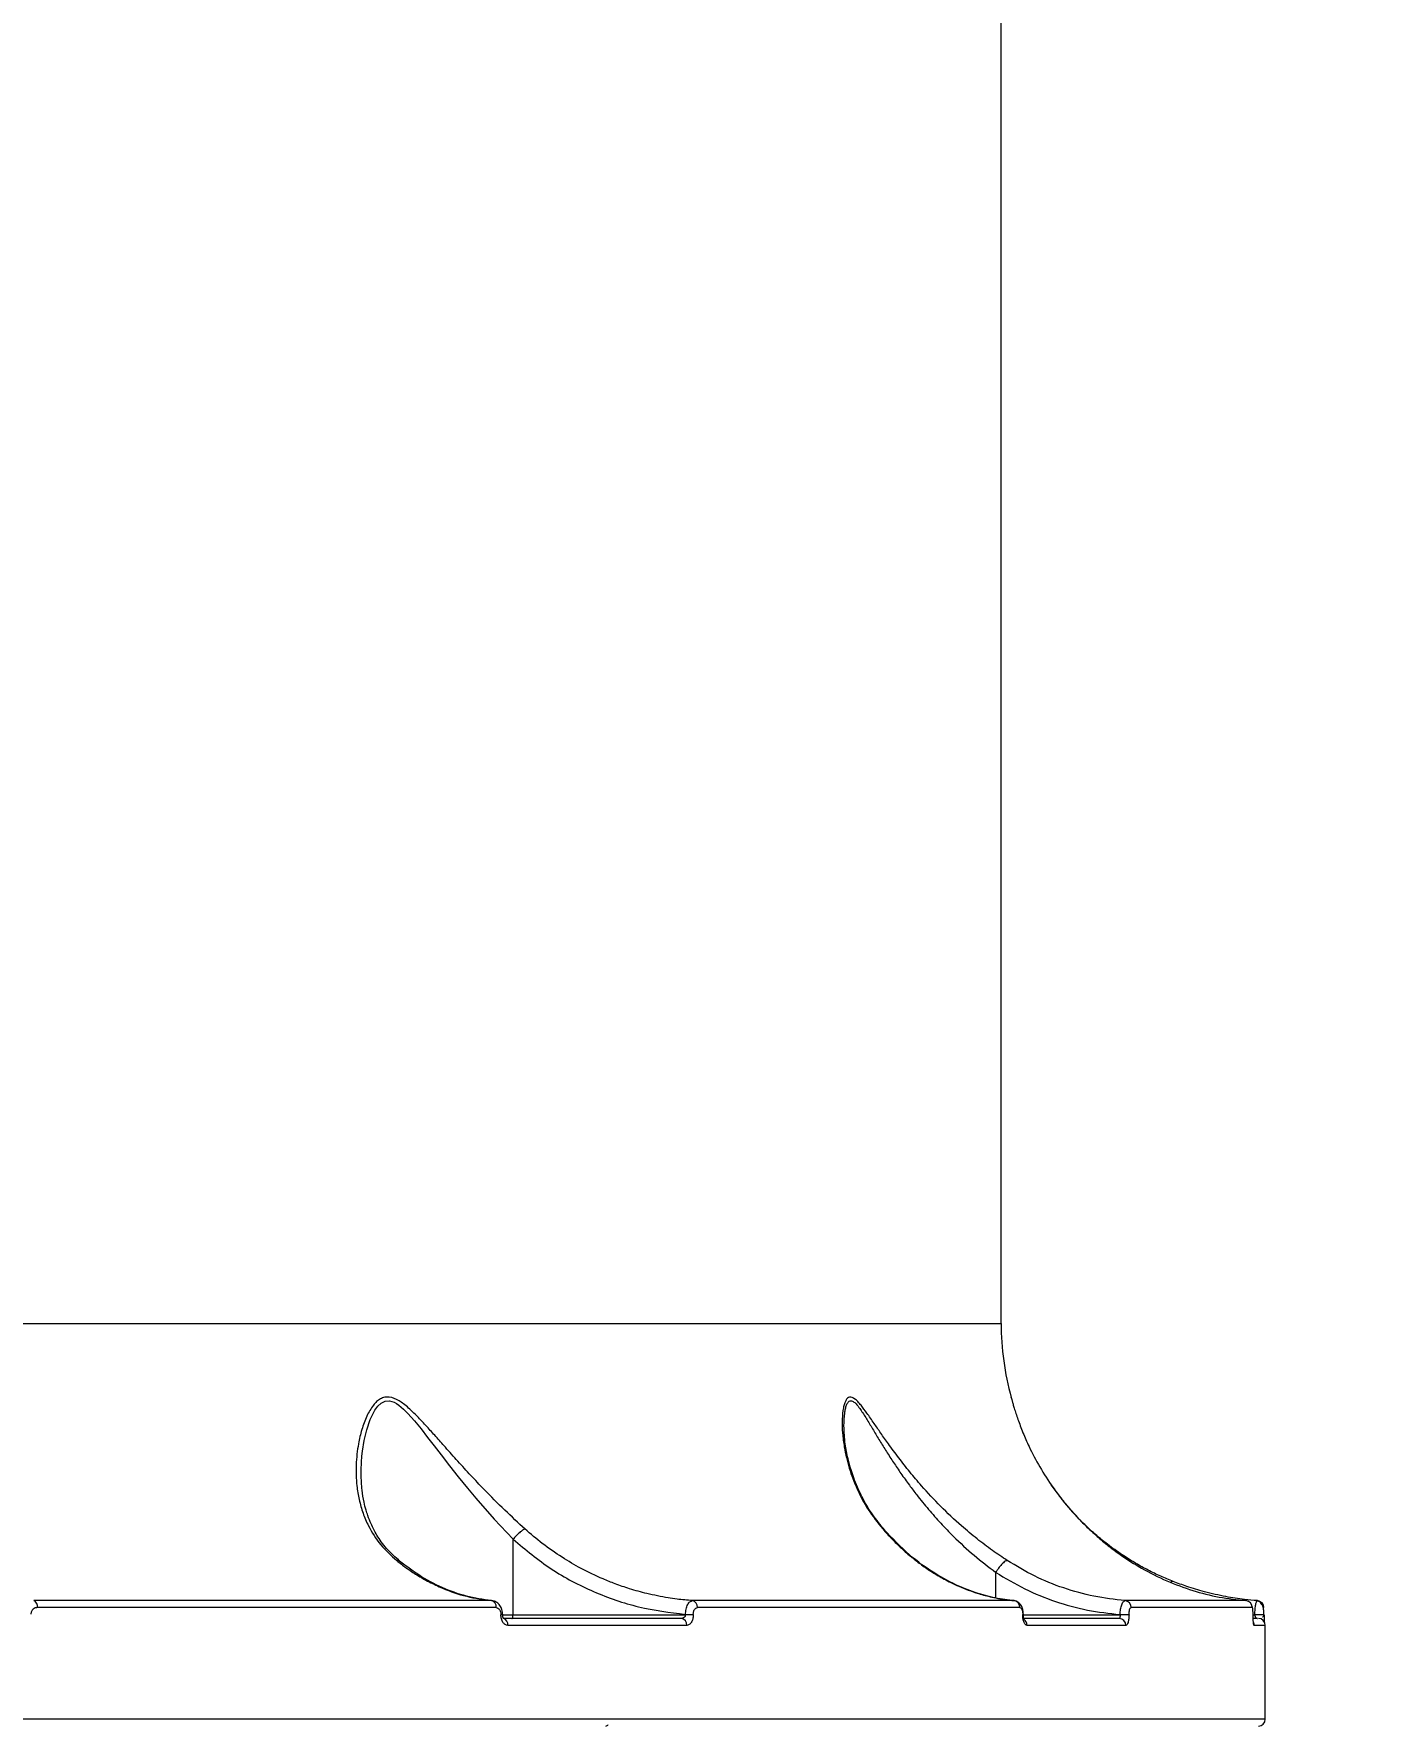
# Model space of a CAD drawing. Header units: millimetres. Extents: x -8045 to 6871, y -5915 to 5473.
# Drawn here: x -1684 to -1489.3, y -915.2 to -671.7 of the extents above; entities that cross this region are included whole.
import ezdxf

# ---------------------------------------------------------------- set-up
doc = ezdxf.new("R2010")
doc.units = ezdxf.units.MM
for name, color, linetype in [('DIKOM_ОБЪЕКТ', 7, 'Continuous'), ('DIKOM_РАЗМЕР_ЗОНА', 7, 'Continuous'), ('DIKOM_РАЗМЕР_ОБЪЕКТА', 7, 'Continuous')]:
    doc.layers.add(name, color=color, linetype=linetype)
doc.styles.add('style1', font='arial.ttf', dxfattribs={"width": 0.8})
doc.dimstyles.new('1-50', dxfattribs={"dimtxt": 300, "dimasz": 200, "dimexe": 100, "dimexo": 0, "dimgap": 100, "dimtad": 1, "dimtxsty": 'style1', "dimcen": 200, "dimclrd": 7, "dimclre": 7, "dimclrt": 7, "dimadec": 1, "dimazin": 2, "dimtfac": 1, "dimtmove": 0, "dimatfit": 2, "dimfxl": 0, "dimlwd": 25, "dimlwe": 18, "dimarcsym": 0})

# ---------------------------------------------------------------- blocks, each defined once
blk = doc.blocks.new('*D9')
at = {"layer": 'Defpoints', "color": 0, "linetype": 'Continuous', "transparency": 16777216}
for p in [(5663.54, -234.65), (-5019.6, -1388.73), (5663.54, -4701.47)]:
    blk.add_point(p, dxfattribs=at)
at = {"layer": 'DIKOM_РАЗМЕР_ОБЪЕКТА', "color": 7, "linetype": 'Continuous', "lineweight": 18, "transparency": 16777216}
for p, q in [((5663.54, -234.65), (5663.54, -4801.47)), ((-5019.6, -1388.73), (-5019.6, -4801.47))]:
    blk.add_line(p, q, dxfattribs=at)
at = {"layer": 'DIKOM_РАЗМЕР_ОБЪЕКТА', "color": 7, "linetype": 'Continuous', "lineweight": 25, "transparency": 16777216}
blk.add_line((-4819.6, -4701.47), (5463.54, -4701.47), dxfattribs=at)
at = {"layer": 'DIKOM_РАЗМЕР_ОБЪЕКТА', "color": 7, "linetype": 'Continuous', "transparency": 16777216}
for points in [[(-4819.6, -4668.14), (-4819.6, -4734.8), (-5019.6, -4701.47)], [(5463.54, -4668.14), (5463.54, -4734.8), (5663.54, -4701.47)]]:
    blk.add_solid(points, dxfattribs=at)
at = {"layer": 'DIKOM_РАЗМЕР_ОБЪЕКТА', "color": 7, "linetype": 'Continuous', "lineweight": 15, "transparency": 16777216, "insert": (-74.37, -4448.3), "char_height": 300, "attachment_point": 5, "style": 'style1'}
blk.add_mtext('10700', dxfattribs=at)
blk = doc.blocks.new('*D10')
at = {"layer": 'Defpoints', "color": 0, "linetype": 'Continuous', "transparency": 16777216}
for p in [(-1653.81, 3474.95), (-5616.46, -3083.4), (491.01, -3083.4)]:
    blk.add_point(p, dxfattribs=at)
at = {"layer": 'DIKOM_РАЗМЕР_ОБЪЕКТА', "color": 7, "linetype": 'Continuous', "lineweight": 18, "transparency": 16777216}
for p, q in [((-1653.81, 3474.95), (-5716.46, 3474.95)), ((491.01, -3083.4), (-5716.46, -3083.4))]:
    blk.add_line(p, q, dxfattribs=at)
at = {"layer": 'DIKOM_РАЗМЕР_ОБЪЕКТА', "color": 7, "linetype": 'Continuous', "lineweight": 25, "transparency": 16777216}
blk.add_line((-5616.46, 3274.95), (-5616.46, -2883.4), dxfattribs=at)
at = {"layer": 'DIKOM_РАЗМЕР_ОБЪЕКТА', "color": 7, "linetype": 'Continuous', "transparency": 16777216}
for points in [[(-5649.79, 3274.95), (-5583.12, 3274.95), (-5616.46, 3474.95)], [(-5649.79, -2883.4), (-5583.12, -2883.4), (-5616.46, -3083.4)]]:
    blk.add_solid(points, dxfattribs=at)
at = {"layer": 'DIKOM_РАЗМЕР_ОБЪЕКТА', "color": 7, "linetype": 'Continuous', "lineweight": 15, "transparency": 16777216, "insert": (-5869.63, -1326.86), "char_height": 300, "attachment_point": 5, "rotation": 90, "style": 'style1'}
blk.add_mtext('6550', dxfattribs=at)
blk = doc.blocks.new('*D11')
at = {"layer": 'Defpoints', "color": 0, "transparency": 16777216}
for p in [(6870.85, -184.65), (-7019.6, -1388.73), (-7019.6, -5814.65)]:
    blk.add_point(p, dxfattribs=at)
at = {"layer": 'DIKOM_РАЗМЕР_ЗОНА', "color": 7, "lineweight": 18, "transparency": 16777216}
for p, q in [((6870.85, -184.65), (6870.85, -5914.65)), ((-7019.6, -1388.73), (-7019.6, -5914.65))]:
    blk.add_line(p, q, dxfattribs=at)
at = {"layer": 'DIKOM_РАЗМЕР_ЗОНА', "color": 7, "lineweight": 25, "transparency": 16777216}
blk.add_line((6670.85, -5814.65), (-6819.6, -5814.65), dxfattribs=at)
at = {"layer": 'DIKOM_РАЗМЕР_ЗОНА', "color": 7, "transparency": 16777216}
for points in [[(-6819.6, -5781.31), (-6819.6, -5847.98), (-7019.6, -5814.65)], [(6670.85, -5781.31), (6670.85, -5847.98), (6870.85, -5814.65)]]:
    blk.add_solid(points, dxfattribs=at)
at = {"layer": 'DIKOM_РАЗМЕР_ЗОНА', "color": 7, "transparency": 16777216, "insert": (-74.37, -5561.37), "char_height": 300, "attachment_point": 5, "style": 'style1'}
blk.add_mtext('13900', dxfattribs=at)
blk = doc.blocks.new('*D12')
at = {"layer": 'Defpoints', "color": 0, "transparency": 16777216}
for p in [(-2189.61, 5472.65), (-7595.21, -5084.97), (-495.58, -5084.97)]:
    blk.add_point(p, dxfattribs=at)
at = {"layer": 'DIKOM_РАЗМЕР_ЗОНА', "color": 7, "lineweight": 18, "transparency": 16777216}
for p, q in [((-2189.61, 5472.65), (-7695.21, 5472.65)), ((-495.58, -5084.97), (-7695.21, -5084.97))]:
    blk.add_line(p, q, dxfattribs=at)
at = {"layer": 'DIKOM_РАЗМЕР_ЗОНА', "color": 7, "lineweight": 25, "transparency": 16777216}
blk.add_line((-7595.21, 5272.65), (-7595.21, -4884.97), dxfattribs=at)
at = {"layer": 'DIKOM_РАЗМЕР_ЗОНА', "color": 7, "transparency": 16777216}
for points in [[(-7628.55, 5272.65), (-7561.88, 5272.65), (-7595.21, 5472.65)], [(-7628.55, -4884.97), (-7561.88, -4884.97), (-7595.21, -5084.97)]]:
    blk.add_solid(points, dxfattribs=at)
at = {"layer": 'DIKOM_РАЗМЕР_ЗОНА', "color": 7, "transparency": 16777216, "insert": (-7848.38, -1452.59), "char_height": 300, "attachment_point": 5, "rotation": 90, "style": 'style1'}
blk.add_mtext('10550', dxfattribs=at)

msp = doc.modelspace()

# ---------------------------------------------------------------- linework, layer by layer
at = {"layer": 'DIKOM_ОБЪЕКТ', "color": 7, "linetype": 'Continuous', "lineweight": 15}
for p, q in [((-1544.813, -857.207), (-1544.813, -487.107)), ((-1864.965, -857.207), (-1544.813, -857.207)), ((-1535.818, -882.834), (-1537.613, -880.413)), ((-1615.042, -888.267), (-1615.043, -888.27)), ((-1615.043, -899.157), (-1615.043, -888.27)), ((-1561.583, -886.961), (-1561.845, -886.789)), ((-1545.582, -893.036), (-1545.583, -893.043)), ((-1545.583, -896.696), (-1545.583, -893.043)), ((-1618.146, -897.1), (-1683.977, -897.1)), ((-1617.463, -898.097), (-1683.44, -898.097)), ((-1618.146, -897.1), (-1617.84, -897.192)), ((-1542.963, -897.1), (-1589.248, -897.1)), ((-1542.114, -898.097), (-1588.501, -898.097)), ((-1542.585, -897.158), (-1542.931, -897.112)), ((-1509.608, -897.1), (-1527, -897.1)), ((-1508.685, -898.097), (-1526.115, -898.097)), ((-1616.784, -899.102), (-1616.784, -899.157)), ((-1616.784, -899.102), (-1616.522, -899.102)), ((-1616.522, -899.157), (-1616.784, -899.157)), ((-1616.522, -899.157), (-1616.522, -899.102)), ((-1616.522, -899.157), (-1615.043, -899.157)), ((-1590.051, -900.657), (-1615.771, -900.657)), ((-1615.043, -899.157), (-1590.242, -899.157)), ((-1590.242, -899.078), (-1590.242, -899.157)), ((-1590.242, -899.078), (-1589.111, -899.078)), ((-1589.111, -899.157), (-1590.242, -899.157)), ((-1589.111, -899.078), (-1589.111, -899.157)), ((-1541.703, -899.157), (-1541.703, -899.078)), ((-1541.703, -899.078), (-1541.62, -899.078)), ((-1541.703, -899.157), (-1541.619, -899.157)), ((-1541.619, -899.157), (-1541.619, -899.078)), ((-1541.619, -899.157), (-1527.702, -899.157)), ((-1526.875, -900.657), (-1541.076, -900.657)), ((-1527.702, -899.102), (-1527.702, -899.157)), ((-1527.702, -899.102), (-1526.418, -899.102)), ((-1526.418, -899.157), (-1527.702, -899.157)), ((-1526.418, -899.157), (-1526.418, -899.102)), ((-1508.573, -899.054), (-1508.576, -898.978)), ((-1508.575, -899.157), (-1508.575, -899.054)), ((-1508.575, -899.054), (-1508.571, -899.054)), ((-1508.575, -899.157), (-1508.571, -899.157)), ((-1508.571, -899.157), (-1508.571, -899.054)), ((-1508.571, -899.157), (-1508.316, -899.157)), ((-1508.55, -899.091), (-1508.316, -899.124)), ((-1506.813, -900.657), (-1508.409, -900.657)), ((-1508.316, -899.124), (-1508.316, -899.157)), ((-1506.981, -899.124), (-1508.316, -899.124)), ((-1506.981, -899.157), (-1508.316, -899.157)), ((-1506.981, -899.157), (-1506.981, -899.124)), ((-1506.813, -914.157), (-1506.813, -900.657)), ((-1506.813, -914.157), (-1925.811, -914.157))]:
    msp.add_line(p, q, dxfattribs=at)
at = {"layer": 'DIKOM_ОБЪЕКТ', "color": 7, "linetype": 'Continuous', "lineweight": 15, "flags": 128}
msp.add_lwpolyline([(-1636.893, -878.94), (-1636.895, -878.739), (-1636.895, -878.726), (-1636.894, -878.618), (-1636.889, -878.317), (-1636.84, -877.174), (-1636.768, -876.312), (-1636.688, -875.611), (-1636.438, -874.058), (-1636.076, -872.527), (-1635.585, -871.054), (-1634.926, -869.711), (-1634.483, -869.103), (-1634.025, -868.674), (-1633.434, -868.385), (-1632.806, -868.348), (-1632.162, -868.548), (-1631.818, -868.736), (-1631.457, -868.981), (-1630.81, -869.526), (-1630.182, -870.153), (-1629.226, -871.234), (-1628.279, -872.395), (-1627.328, -873.609), (-1626.389, -874.829), (-1625.396, -876.122), (-1624.176, -877.695), (-1622.939, -879.264), (-1621.593, -880.925), (-1620.404, -882.353), (-1617.773, -885.362), (-1615.042, -888.267), (-1615.042, -888.267)], dxfattribs=at)
at = {"layer": 'DIKOM_ОБЪЕКТ', "color": 7, "linetype": 'Continuous', "lineweight": 15}
for centre, radius, start, end in [((-1504.813, -857.207), 40, 180, 195.46711), ((-1684.356, -897.947), 0.928, 350.7006, 65.90337), ((-1618.382, -897.994), 0.925, 353.59038, 75.18798), ((-1589.435, -898.018), 0.937, 355.15893, 78.47999), ((-1543.081, -898.061), 0.968, 357.84955, 82.96217), ((-1527.097, -898.077), 0.982, 358.81573, 84.30623), ((-1509.684, -898.095), 0.998, 359.88159, 85.66677), ((-1508.014, -898.097), 1, 359.98627, 85.79045), ((-1616.712, -900.559), 0.945, 354.00372, 69.44185), ((-1590.964, -900.568), 0.917, 354.41655, 83.02957), ((-1542.088, -900.639), 1.012, 358.98704, 58.25621), ((-1527.851, -900.634), 0.977, 358.63249, 88.56564), ((-1509.413, -900.657), 1.003, 359.99522, 26.25239), ((-1507.813, -900.657), 1, 0, 90), ((-1601.746, -914.736), 0.425, 277.82157, 336.79375), ((-1507.813, -914.157), 1, 270, 0)]:
    msp.add_arc(centre, radius, start, end, dxfattribs=at)
for points, knots in [([(-1613.324, -886.789), (-1614.292, -885.897), (-1616.287, -884.057), (-1618.886, -881.439), (-1621.125, -879.074), (-1622.972, -877.054), (-1624.643, -875.181), (-1626.115, -873.517), (-1627.462, -872.015), (-1628.76, -870.619), (-1629.881, -869.527), (-1630.757, -868.8), (-1631.68, -868.158), (-1632.624, -867.77), (-1633.518, -867.811), (-1634.129, -868.047), (-1634.669, -868.448), (-1635.374, -869.221), (-1636.138, -870.562), (-1636.832, -872.469), (-1637.384, -874.823), (-1637.679, -877.543), (-1637.591, -880.242), (-1637.209, -882.563), (-1636.659, -884.5), (-1635.718, -886.704), (-1634.252, -889.071), (-1632.584, -890.595), (-1631.777, -891.333)], [0, 0, 0, 0, 0.0604719, 0.1246569, 0.1657795, 0.2076503, 0.2490778, 0.2812387, 0.3113051, 0.3448545, 0.3738886, 0.3903478, 0.4052865, 0.4367071, 0.4521774, 0.4682159, 0.4839572, 0.4996499, 0.5393266, 0.5823075, 0.6251122, 0.6871941, 0.7495463, 0.79166, 0.8334009, 0.874471, 0.9392764, 1, 1, 1, 1]), ([(-1543.932, -891.333), (-1544.649, -890.854), (-1546.112, -889.879), (-1548.323, -888.2), (-1550.843, -886.096), (-1553.55, -883.544), (-1555.998, -880.918), (-1557.978, -878.575), (-1559.568, -876.55), (-1560.947, -874.675), (-1562.111, -873.019), (-1563.138, -871.525), (-1564.08, -870.159), (-1564.854, -869.115), (-1565.425, -868.458), (-1566, -867.923), (-1566.525, -867.718), (-1566.939, -867.952), (-1567.183, -868.296), (-1567.374, -868.775), (-1567.585, -869.625), (-1567.719, -871.028), (-1567.668, -872.961), (-1567.374, -875.322), (-1566.738, -878.038), (-1565.598, -881.055), (-1564.041, -884.017), (-1562.577, -885.865), (-1561.845, -886.789)], [0, 0, 0, 0, 0.0400531, 0.0817017, 0.1253599, 0.1880313, 0.2501085, 0.2913224, 0.3332912, 0.3746818, 0.4071107, 0.4370814, 0.4709432, 0.4998269, 0.5163431, 0.531353, 0.5627203, 0.5779167, 0.5941648, 0.6090072, 0.625353, 0.6651571, 0.7080095, 0.7505741, 0.8125545, 0.8748077, 0.9374355, 1, 1, 1, 1]), ([(-1567.436, -871.952), (-1567.419, -871.315), (-1567.396, -870.436), (-1567.225, -869.471), (-1567.065, -868.918), (-1566.841, -868.504), (-1566.544, -868.299), (-1566.25, -868.348), (-1565.988, -868.51), (-1565.723, -868.74), (-1565.373, -869.144), (-1564.81, -869.926), (-1564.087, -871.083), (-1563.205, -872.558), (-1562.286, -874.086), (-1561.322, -875.646), (-1560.309, -877.218), (-1559.216, -878.833), (-1558.098, -880.391), (-1556.783, -882.126), (-1555.291, -883.962), (-1553.529, -885.956), (-1551.371, -888.187), (-1548.734, -890.637), (-1546.635, -892.234), (-1545.582, -893.036)], [0, 0, 0, 0, 0.061731, 0.0851469, 0.1085146, 0.1333598, 0.1559241, 0.1788304, 0.1907619, 0.2032169, 0.2253039, 0.2504377, 0.2976357, 0.3444553, 0.3912114, 0.4380796, 0.4850843, 0.5318635, 0.5823488, 0.6249507, 0.6887416, 0.7507221, 0.8121851, 0.9056834, 1, 1, 1, 1]), ([(-1543.365, -867.876), (-1543.371, -867.852), (-1543.39, -867.78), (-1543.331, -868.007), (-1543.241, -868.34), (-1543.105, -868.823), (-1542.858, -869.659), (-1542.413, -871.03), (-1541.703, -872.915), (-1540.688, -875.219), (-1539.319, -877.878), (-1538.011, -879.834), (-1537.355, -880.815)], [0, 0, 0, 0, 0.024319, 0.0717919, 0.1227199, 0.1690785, 0.2200103, 0.3444468, 0.4781329, 0.6111271, 0.8050616, 1, 1, 1, 1]), ([(-1561.556, -886.954), (-1562.161, -886.225), (-1563.331, -884.814), (-1564.569, -882.72), (-1565.438, -880.93), (-1566.012, -879.484), (-1566.471, -878.115), (-1566.904, -876.519), (-1567.324, -874.398), (-1567.396, -872.834), (-1567.436, -871.965)], [0, 0, 0, 0, 0.1570194, 0.3036593, 0.4217175, 0.5095967, 0.5833597, 0.6881646, 0.8269309, 1, 1, 1, 1]), ([(-1631.269, -891.464), (-1631.964, -890.853), (-1633.293, -889.683), (-1634.58, -887.823), (-1635.415, -886.221), (-1635.894, -884.999), (-1636.227, -883.952), (-1636.528, -882.751), (-1636.824, -881.039), (-1636.869, -879.655), (-1636.895, -878.87)], [0, 0, 0, 0, 0.1801969, 0.3448234, 0.4730341, 0.5651389, 0.6261458, 0.711181, 0.8362608, 1, 1, 1, 1]), ([(-1537.355, -880.815), (-1536.932, -881.393), (-1536.066, -882.578), (-1534.643, -884.269), (-1533.088, -885.935), (-1531.472, -887.476), (-1529.803, -888.899), (-1528.149, -890.163), (-1526.414, -891.349), (-1524.058, -892.779), (-1521.002, -894.308), (-1517.264, -895.688), (-1513.46, -896.668), (-1510.893, -896.956), (-1509.608, -897.1)], [0, 0, 0, 0, 0.0582644, 0.1194051, 0.1834727, 0.2505195, 0.3109852, 0.374711, 0.4347237, 0.4995497, 0.625107, 0.7503633, 0.8750547, 1, 1, 1, 1]), ([(-1520.058, -894.342), (-1520.656, -894.097), (-1521.86, -893.603), (-1523.663, -892.727), (-1525.44, -891.754), (-1527.317, -890.591), (-1529.299, -889.192), (-1531.342, -887.525), (-1533.543, -885.478), (-1534.886, -883.92), (-1535.666, -883.016)], [0, 0, 0, 0, 0.1007416, 0.2029746, 0.302142, 0.403793, 0.5324036, 0.6661887, 0.8062575, 1, 1, 1, 1]), ([(-1615.043, -888.27), (-1613.249, -889.757), (-1609.66, -892.733), (-1603.51, -895.932), (-1597.012, -898.215), (-1592.499, -898.79), (-1590.242, -899.078)], [0, 0, 0, 0, 0.2502243, 0.5007438, 0.7502448, 1, 1, 1, 1]), ([(-1613.324, -886.789), (-1613.434, -886.84), (-1613.66, -886.945), (-1614.119, -887.301), (-1614.606, -887.759), (-1614.899, -888.101), (-1615.042, -888.267)], [0, 0, 0, 0, 0.2426395, 0.4999446, 0.7572682, 1, 1, 1, 1]), ([(-1589.248, -897.1), (-1589.98, -897.035), (-1591.145, -896.931), (-1593.325, -896.61), (-1595.609, -896.15), (-1598.15, -895.445), (-1600.253, -894.725), (-1602.602, -893.786), (-1605.17, -892.557), (-1608.088, -890.845), (-1610.799, -888.964), (-1612.502, -887.497), (-1613.324, -886.789)], [0, 0, 0, 0, 0.083418, 0.1326337, 0.2497661, 0.3471572, 0.4307765, 0.5006431, 0.6321777, 0.7504942, 0.8794946, 1, 1, 1, 1]), ([(-1561.845, -886.789), (-1561.423, -887.261), (-1560.557, -888.229), (-1559.156, -889.59), (-1557.716, -890.841), (-1556.228, -891.985), (-1554.683, -893.034), (-1553.266, -893.867), (-1551.984, -894.531), (-1550.836, -895.065), (-1549.52, -895.6), (-1547.949, -896.138), (-1546.429, -896.545), (-1545.141, -896.805), (-1544.073, -896.98), (-1543.386, -897.054), (-1542.963, -897.1)], [0, 0, 0, 0, 0.0796017, 0.1629933, 0.2501929, 0.3277311, 0.4111778, 0.5005421, 0.5514367, 0.6100236, 0.6763101, 0.7503081, 0.8443803, 0.9003151, 0.9386333, 1, 1, 1, 1]), ([(-1543.587, -897.026), (-1544.05, -896.971), (-1545.449, -896.808), (-1547.899, -896.182), (-1551.055, -895.026), (-1554.503, -893.178), (-1558.179, -890.542), (-1560.469, -888.121), (-1561.673, -886.849)], [0, 0, 0, 0, 0.0700257, 0.2117033, 0.3753018, 0.5623302, 0.7699706, 1, 1, 1, 1]), ([(-1631.777, -891.333), (-1631.325, -891.684), (-1630.376, -892.422), (-1628.825, -893.448), (-1627.085, -894.443), (-1624.715, -895.554), (-1621.724, -896.593), (-1619.339, -896.931), (-1618.146, -897.1)], [0, 0, 0, 0, 0.1088694, 0.2288991, 0.3600869, 0.5024299, 0.7512131, 1, 1, 1, 1]), ([(-1631.31, -891.483), (-1631.361, -891.443), (-1631.486, -891.347), (-1631.669, -891.338), (-1631.777, -891.333)], [0, 0, 0, 0, 0.4059256, 1, 1, 1, 1]), ([(-1617.715, -897.158), (-1618.915, -896.999), (-1621.31, -896.683), (-1624.82, -895.472), (-1628.218, -893.781), (-1630.325, -892.2), (-1631.375, -891.413)], [0, 0, 0, 0, 0.2497506, 0.4988059, 0.7501521, 1, 1, 1, 1]), ([(-1545.583, -893.043), (-1544.208, -893.866), (-1541.462, -895.509), (-1537.022, -897.287), (-1532.429, -898.575), (-1529.277, -898.926), (-1527.702, -899.102)], [0, 0, 0, 0, 0.2498646, 0.498725, 0.7494327, 1, 1, 1, 1]), ([(-1543.932, -891.333), (-1543.992, -891.341), (-1544.111, -891.357), (-1544.354, -891.513), (-1544.615, -891.742), (-1544.936, -892.089), (-1545.276, -892.532), (-1545.491, -892.887), (-1545.582, -893.036)], [0, 0, 0, 0, 0.1589, 0.3167229, 0.4673487, 0.6058506, 0.8350488, 1, 1, 1, 1]), ([(-1527, -897.1), (-1528.494, -896.93), (-1531.481, -896.588), (-1535.843, -895.356), (-1540.044, -893.664), (-1542.642, -892.107), (-1543.932, -891.333)], [0, 0, 0, 0, 0.250862, 0.501719, 0.7524379, 1, 1, 1, 1]), ([(-1520.058, -894.342), (-1520.098, -894.333), (-1520.18, -894.314), (-1520.304, -894.356), (-1520.388, -894.428), (-1520.412, -894.448)], [0, 0, 0, 0, 0.4012685, 0.8311519, 1, 1, 1, 1]), ([(-1507.941, -897.1), (-1508.562, -897.047), (-1510.077, -896.916), (-1512.633, -896.521), (-1515.406, -895.895), (-1517.935, -895.141), (-1519.41, -894.586), (-1520.058, -894.342)], [0, 0, 0, 0, 0.1503551, 0.3668251, 0.6226252, 0.8340798, 1, 1, 1, 1]), ([(-1683.44, -898.097), (-1683.555, -898.108), (-1683.783, -898.13), (-1684.048, -898.289), (-1684.222, -898.474), (-1684.324, -898.647), (-1684.394, -898.842), (-1684.402, -898.984), (-1684.406, -899.054)], [0, 0, 0, 0, 0.2487726, 0.4982654, 0.6262945, 0.7492823, 0.8753385, 1, 1, 1, 1]), ([(-1616.522, -899.102), (-1616.544, -898.859), (-1616.586, -898.387), (-1616.903, -897.777), (-1617.329, -897.34), (-1617.685, -897.21), (-1617.853, -897.15)], [0, 0, 0, 0, 0.279298, 0.5418452, 0.7840219, 1, 1, 1, 1]), ([(-1617.463, -898.097), (-1617.374, -898.113), (-1617.196, -898.143), (-1616.972, -898.375), (-1616.816, -898.707), (-1616.795, -898.97), (-1616.784, -899.102)], [0, 0, 0, 0, 0.2500743, 0.4999053, 0.7492705, 1, 1, 1, 1]), ([(-1590.242, -899.078), (-1590.218, -898.814), (-1590.17, -898.29), (-1589.928, -897.639), (-1589.608, -897.192), (-1589.367, -897.131), (-1589.248, -897.1)], [0, 0, 0, 0, 0.2537174, 0.5054504, 0.7541401, 1, 1, 1, 1]), ([(-1589.111, -899.078), (-1589.109, -899.012), (-1589.104, -898.88), (-1589.066, -898.691), (-1589.009, -898.518), (-1588.905, -898.322), (-1588.735, -898.138), (-1588.579, -898.111), (-1588.501, -898.097)], [0, 0, 0, 0, 0.1257267, 0.2510889, 0.3758694, 0.5013246, 0.7505059, 1, 1, 1, 1]), ([(-1541.62, -899.078), (-1541.625, -898.928), (-1541.638, -898.596), (-1541.78, -898.047), (-1542.053, -897.591), (-1542.4, -897.28), (-1542.627, -897.192), (-1542.744, -897.147)], [0, 0, 0, 0, 0.17927, 0.3970164, 0.6685035, 0.8274678, 1, 1, 1, 1]), ([(-1542.114, -898.097), (-1542.061, -898.111), (-1541.955, -898.138), (-1541.841, -898.323), (-1541.771, -898.519), (-1541.732, -898.692), (-1541.707, -898.88), (-1541.704, -899.012), (-1541.703, -899.078)], [0, 0, 0, 0, 0.2500607, 0.4991937, 0.6248978, 0.7494537, 0.8746852, 1, 1, 1, 1]), ([(-1527.702, -899.102), (-1527.684, -898.84), (-1527.647, -898.316), (-1527.478, -897.654), (-1527.252, -897.19), (-1527.084, -897.13), (-1527, -897.1)], [0, 0, 0, 0, 0.2497634, 0.4995381, 0.7495592, 1, 1, 1, 1]), ([(-1526.418, -899.102), (-1526.413, -898.97), (-1526.404, -898.707), (-1526.334, -898.375), (-1526.234, -898.143), (-1526.155, -898.113), (-1526.115, -898.097)], [0, 0, 0, 0, 0.2507466, 0.5000909, 0.7499435, 1, 1, 1, 1]), ([(-1508.656, -898.142), (-1508.662, -898.075), (-1508.669, -897.979), (-1508.716, -897.9), (-1508.73, -897.877)], [0, 0, 0, 0, 0.6973282, 1, 1, 1, 1]), ([(-1508.575, -899.054), (-1508.576, -898.984), (-1508.577, -898.843), (-1508.585, -898.648), (-1508.596, -898.475), (-1508.616, -898.29), (-1508.646, -898.13), (-1508.672, -898.108), (-1508.685, -898.097)], [0, 0, 0, 0, 0.1242338, 0.2500612, 0.3725782, 0.5005094, 0.7502872, 1, 1, 1, 1]), ([(-1508.316, -899.124), (-1508.311, -898.985), (-1508.301, -898.708), (-1508.27, -898.313), (-1508.229, -897.956), (-1508.163, -897.553), (-1508.064, -897.177), (-1507.982, -897.126), (-1507.941, -897.1)], [0, 0, 0, 0, 0.1298873, 0.2575892, 0.3846615, 0.5094786, 0.7556098, 1, 1, 1, 1]), ([(-1507.001, -899.124), (-1507.005, -898.917), (-1507.012, -898.498), (-1507.113, -897.99), (-1507.287, -897.62), (-1507.481, -897.378), (-1507.721, -897.198), (-1507.909, -897.154), (-1508.002, -897.133)], [0, 0, 0, 0, 0.2357851, 0.4760867, 0.6048655, 0.737561, 0.8711481, 1, 1, 1, 1]), ([(-1615.771, -900.657), (-1615.904, -900.635), (-1616.168, -900.59), (-1616.503, -900.244), (-1616.738, -899.748), (-1616.769, -899.355), (-1616.784, -899.157)], [0, 0, 0, 0, 0.2499994, 0.4997703, 0.7494415, 1, 1, 1, 1]), ([(-1616.376, -899.684), (-1616.376, -899.687), (-1616.373, -899.698), (-1616.408, -899.662), (-1616.451, -899.578), (-1616.486, -899.475), (-1616.515, -899.334), (-1616.52, -899.218), (-1616.522, -899.157)], [0, 0, 0, 0, 0.0839465, 0.3459738, 0.490946, 0.6472738, 0.8163128, 1, 1, 1, 1]), ([(-1590.853, -899.657), (-1594.942, -899.657), (-1603.119, -899.657), (-1612.048, -899.657), (-1616.512, -899.657)], [0, 0, 0, 0, 0.4999996, 1, 1, 1, 1]), ([(-1615.205, -899.657), (-1615.183, -899.65), (-1615.141, -899.635), (-1615.087, -899.519), (-1615.05, -899.354), (-1615.045, -899.223), (-1615.043, -899.157)], [0, 0, 0, 0, 0.2500055, 0.4999674, 0.7499396, 1, 1, 1, 1]), ([(-1590.242, -899.157), (-1590.244, -899.192), (-1590.25, -899.263), (-1590.293, -899.366), (-1590.361, -899.462), (-1590.477, -899.561), (-1590.645, -899.641), (-1590.783, -899.652), (-1590.853, -899.657)], [0, 0, 0, 0, 0.1100815, 0.2281291, 0.3575178, 0.5008114, 0.7499857, 1, 1, 1, 1]), ([(-1589.111, -899.157), (-1589.115, -899.258), (-1589.122, -899.46), (-1589.181, -899.748), (-1589.27, -900.012), (-1589.43, -900.312), (-1589.691, -900.594), (-1589.931, -900.636), (-1590.051, -900.657)], [0, 0, 0, 0, 0.125287, 0.2510623, 0.3755169, 0.5013046, 0.7505045, 1, 1, 1, 1]), ([(-1541.076, -900.657), (-1541.156, -900.636), (-1541.315, -900.594), (-1541.489, -900.311), (-1541.596, -900.011), (-1541.656, -899.747), (-1541.695, -899.46), (-1541.7, -899.258), (-1541.703, -899.157)], [0, 0, 0, 0, 0.2500154, 0.4991558, 0.6248152, 0.7494463, 0.8748671, 1, 1, 1, 1]), ([(-1541.559, -899.785), (-1541.556, -899.785), (-1541.546, -899.784), (-1541.559, -899.73), (-1541.583, -899.606), (-1541.612, -899.41), (-1541.617, -899.244), (-1541.62, -899.157)], [0, 0, 0, 0, 0.0744896, 0.2817948, 0.5027315, 0.7409256, 1, 1, 1, 1]), ([(-1527.827, -899.657), (-1529.958, -899.657), (-1534.101, -899.657), (-1539.13, -899.657), (-1541.572, -899.657)], [0, 0, 0, 0, 0.5144075, 1, 1, 1, 1]), ([(-1527.702, -899.157), (-1527.703, -899.22), (-1527.706, -899.317), (-1527.721, -899.434), (-1527.74, -899.525), (-1527.764, -899.597), (-1527.795, -899.648), (-1527.815, -899.654), (-1527.827, -899.657)], [0, 0, 0, 0, 0.240112, 0.3677363, 0.500039, 0.6877524, 0.828415, 1, 1, 1, 1]), ([(-1526.418, -899.157), (-1526.425, -899.355), (-1526.439, -899.748), (-1526.544, -900.244), (-1526.695, -900.59), (-1526.815, -900.635), (-1526.875, -900.657)], [0, 0, 0, 0, 0.2505516, 0.5002083, 0.7499964, 1, 1, 1, 1]), ([(-1508.409, -900.657), (-1508.429, -900.639), (-1508.467, -900.604), (-1508.513, -900.352), (-1508.543, -900.061), (-1508.561, -899.792), (-1508.573, -899.487), (-1508.575, -899.266), (-1508.575, -899.157)], [0, 0, 0, 0, 0.2495989, 0.4993385, 0.6272796, 0.7498983, 0.8763236, 1, 1, 1, 1]), ([(-1507.974, -899.657), (-1507.917, -899.657), (-1507.82, -899.657), (-1508.347, -899.657), (-1508.565, -899.657)], [0, 0, 0, 0, 0.5875893, 1, 1, 1, 1]), ([(-1508.316, -899.157), (-1508.314, -899.198), (-1508.309, -899.282), (-1508.276, -899.389), (-1508.231, -899.478), (-1508.162, -899.569), (-1508.062, -899.642), (-1507.98, -899.652), (-1507.939, -899.657)], [0, 0, 0, 0, 0.1200699, 0.2511879, 0.3672026, 0.5009137, 0.7498814, 1, 1, 1, 1]), ([(-1507.232, -899.438), (-1507.209, -899.431), (-1507.135, -899.409), (-1507.053, -899.327), (-1507.019, -899.215), (-1507.001, -899.157)], [0, 0, 0, 0, 0.1769841, 0.5788287, 1, 1, 1, 1]), ([(-1506.982, -899.157), (-1506.981, -899.259), (-1506.981, -899.464), (-1506.978, -899.753), (-1506.974, -899.987), (-1506.971, -900.104), (-1506.97, -900.149)], [0, 0, 0, 0, 0.2766091, 0.5548396, 0.8293606, 1, 1, 1, 1])]:
    msp.add_open_spline(points, degree=3, knots=knots, dxfattribs=at)

# ---------------------------------------------------------------- dimensions: what is measured, and where the dimension line sits
at = {"layer": 'DIKOM_РАЗМЕР_ЗОНА'}
dim = msp.add_linear_dim(base=(-7595.212, -5084.969), p1=(-2189.606, 5472.652), p2=(-495.584, -5084.969), angle=90, text='10550', dimstyle='1-50', dxfattribs=at)
dim.commit()
dim.dimension.update_dxf_attribs({"geometry": '*D12', "text_midpoint": (-7595.212, -1452.593), "dimtype": 160})
dim = msp.add_linear_dim(base=(-7019.6, -5814.648), p1=(6870.851, -184.645), p2=(-7019.6, -1388.727), text='13900', dimstyle='1-50', dxfattribs=at)
dim.commit()
dim.dimension.update_dxf_attribs({"geometry": '*D11', "text_midpoint": (-74.375, -5814.648), "dimtype": 160})
at = {"layer": 'DIKOM_РАЗМЕР_ОБЪЕКТА', "color": 7, "linetype": 'Continuous', "lineweight": 15}
dim = msp.add_linear_dim(base=(-5616.456, -3083.398), p1=(-1653.813, 3474.95), p2=(491.015, -3083.398), angle=90, text='6550', dimstyle='1-50', dxfattribs=at)
dim.commit()
dim.dimension.update_dxf_attribs({"geometry": '*D10', "text_midpoint": (-5616.456, -1326.858), "dimtype": 160})
dim = msp.add_linear_dim(base=(5663.543, -4701.469), p1=(-5019.6, -1388.727), p2=(5663.543, -234.645), text='10700', dimstyle='1-50', dxfattribs=at)
dim.commit()
dim.dimension.update_dxf_attribs({"geometry": '*D9', "text_midpoint": (-74.375, -4701.469), "dimtype": 160})

doc.saveas('drawing.dxf')
